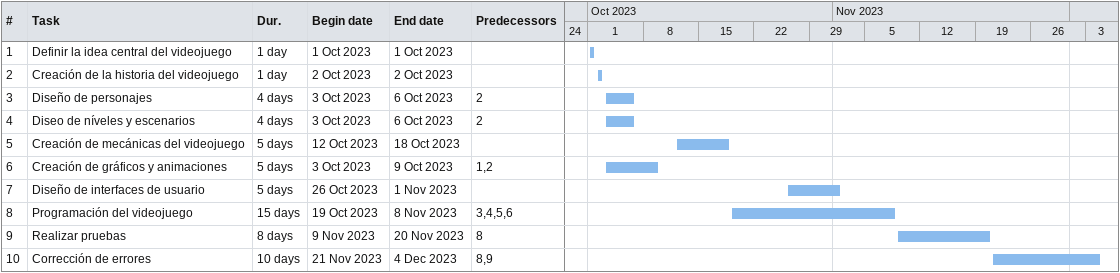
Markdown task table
| ID | Task | Duration | Start | Finish | Predecessors |
|---|---|---|---|---|---|
| 1 | Definir la idea central del videojuego | 1d | 2023-10-01 | 2023-10-01 |  |
| 2 | Creación de la historia del videojuego | 1d | 2023-10-02 | 2023-10-02 |  |
| 3 | Diseño de personajes | 4d | 2023-10-03 | 2023-10-06 | 2 |
| 4 | Diseo de níveles y escenarios | 4d | 2023-10-03 | 2023-10-06 | 2 |
| 5 | Creación de mecánicas del videojuego | 5d | 2023-10-12 | 2023-10-18 |  |
| 6 | Creación de gráficos y animaciones | 5d | 2023-10-03 | 2023-10-09 | 1, 2 |
| 7 | Diseño de interfaces de usuario | 5d | 2023-10-26 | 2023-11-01 |  |
| 8 | Programación del videojuego | 15d | 2023-10-19 | 2023-11-08 | 3, 4, 5, 6 |
| 9 | Realizar pruebas | 8d | 2023-11-09 | 2023-11-20 | 8 |
| 10 | Corrección de errores | 10d | 2023-11-21 | 2023-12-04 | 8, 9 |
